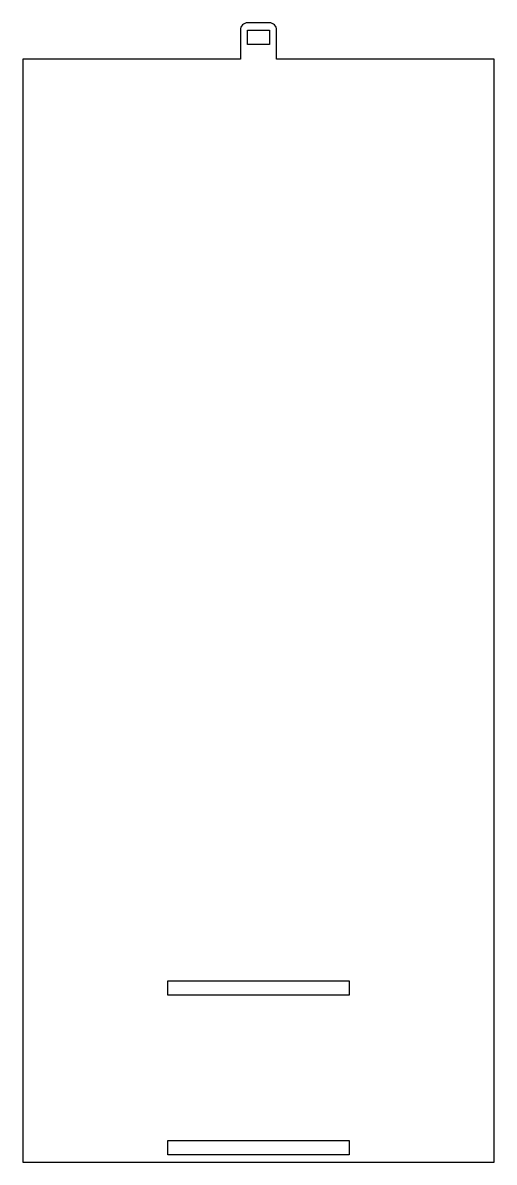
# Model space of a CAD drawing. Header units: millimetres. Extents: x 0 to 130, y 0 to 314.
import ezdxf

# ---------------------------------------------------------------- set-up
doc = ezdxf.new("R2010")
doc.units = ezdxf.units.MM
doc.layers.get('0').update_dxf_attribs({"linetype": 'CONTINUOUS'})

msp = doc.modelspace()

# ---------------------------------------------------------------- linework, layer by layer
msp.add_lwpolyline([(70, 312, 0.414214), (68, 314), (62, 314, 0.414214), (60, 312), (60, 304), (0, 304), (0, 0), (130, 0), (130, 304), (70, 304)], format="xyb", close=True)
for points in [[(68, 308), (62, 308), (62, 312), (68, 312)], [(40, 46), (40, 50), (90, 50), (90, 46)], [(40, 2), (40, 6), (90, 6), (90, 2)]]:
    msp.add_lwpolyline(points, close=True)

doc.saveas('drawing.dxf')
